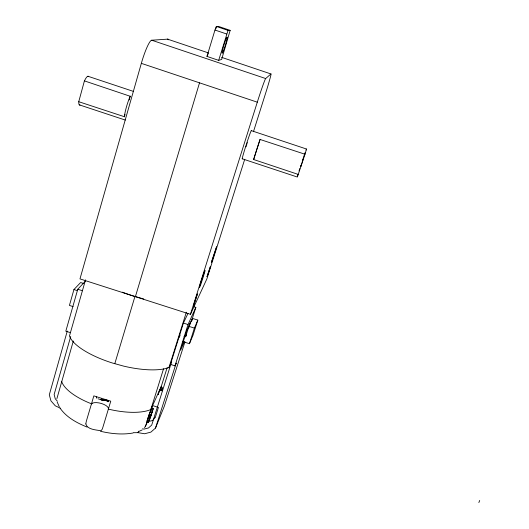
<?xml version="1.0" encoding="UTF-8"?>
<svg xmlns="http://www.w3.org/2000/svg" width="529" height="529" viewBox="0 0 529 529"><rect width="100%" height="100%" fill="white"/><g stroke="black" fill="none" stroke-linecap="round" stroke-linejoin="round"><path stroke-width="0.79" d="M78.742 101.707L124.394 116.717A14.991 2.334 -73 0 1 130.207 96.271L84.415 80.884L78.742 101.707L78.841 103.664A15.037 3.042 -73.3 0 0 80.058 105.053M107.969 401.762L108.24 400.546L105.813 399.898M147.108 420.727L146.943 421.884L148.418 422.34L150.262 418.168L153.265 408.593L151.81 408.13L148.411 416.568L147.108 420.727L148.583 421.19L148.418 422.34M160.756 388.656L160.968 387.433L162.35 387.869L161.643 390.647M56.901 398.635L73.313 341.033M161.305 386.322L150.805 409.565A50.017 19.189 15.2 0 1 111.639 409.863L108.366 409.115L108.491 408.5M103.168 400.023L101.224 399.084L101.112 399.521L103.129 400.149L101.224 399.084M230.155 30.358L221.638 59.453L218.675 60.352L206.971 56.418L214.972 30.034L216.381 26.45L218.689 26.476L230.155 30.358L228.039 30.398L216.381 26.45L215.865 28.764M251.262 130.63L306.509 149.026L305.015 154.25L297.331 177.03L242.222 158.786M96.476 397.629L96.43 398.165M298.336 174.444L253.656 159.533A14.878 0.364 -72.1 0 1 260.05 139.458L305.015 154.25M161.543 390.759L161.715 389.88M83.721 283.524L80.626 282.532L73.928 289.555L69.425 305.418L73.114 306.595M124.394 116.83L125.042 114.528M129.188 99.968L130.273 96.133M168.01 39.126L151.717 40.217A23.23 3.531 -73.4 0 0 141.342 63.354L79.972 278.889L190.447 314.332L206.879 278.889L244.735 159.255M85.467 281.064L77.77 289.244L65.814 331.18L70.436 332.648M67.269 331.061L49.303 394.819L50.929 400.83L55.261 405.796L60.716 408.368M85.533 279.848L69.464 335.981A55.525 18.958 15.6 0 0 112.333 362.987L123.455 366.068A55.525 18.958 15.6 0 0 168.976 367.549L171.687 361.598L151.711 425.085L148.49 427.961L144.06 429.098L142.506 428.821M70.714 336.477L54.137 394.495L55.241 398.754L57.291 401.088M297.516 175.959L297.88 174.709M96.523 397.471L96.681 396.942M149.376 414.141L147.611 419.761M114.8 363.668L134.955 296.445M135.391 296.663L199.519 82.828M105.655 400.427L103.208 399.878L108.081 401.075M149.423 418.723L149.019 420.304L152.101 411.8L149.423 418.723L147.948 418.26M246.038 146.791L246.269 146.017M218.675 60.352L228.039 30.398M301.14 165.088L300.783 166.397L301.517 164.354M133.348 432.702L138.023 432.656L138.479 431.188M163.56 368.779L146.037 424.833L144.543 427.749M150.712 411.635L152.603 405.584L158.429 407.423L155.195 417.712L154.805 417.586L153.311 419.874L151.274 420.945L149.29 421.157M148.583 421.19L153.265 408.593M158.25 394.495L159.692 389.899L162.482 390.779M159.877 390.878L167.19 367.549M168.976 367.549L186.353 312.203M187.987 313.419L183.418 323.067L170.437 364.395L175 365.843L176.217 363.066L155.486 428.093L150.891 432.12L144.635 433.754L138.023 432.656M179.437 337.251L180.138 335.022M302.37 161.755L302.866 159.917M190.447 314.332L257.299 102.176A23.064 0.86 -72.3 0 1 265.677 78.543L270.947 73.954L221.618 57.344M175 365.843L188.026 324.541L195.842 307.395L193.674 306.701M184.046 336.272L185.613 336.775L188.906 326.353L192.483 318.398L197.826 320.111L192.992 335.326L189.442 343.711L182.412 341.463M188.721 327.973L190.645 321.87L187.015 329.911L180.601 350.244L184.383 341.708M184.971 341.807L164.334 406.173L155.486 428.093M191.392 321.473L195.842 307.395M191.498 321.526L192.483 318.398M253.451 131.708L265.406 93.931A22.35 0.754 -72.3 0 0 270.947 73.954M189.442 343.711L194.394 328.106L197.826 320.111M253.622 159.639L260.103 139.312M246.54 145.151L246.825 144.265M301.801 163.501L302.092 162.615M299.064 170.86L299.817 168.572M302.337 160.955L305.107 152.57M158.27 394.601L158.521 393.834M302.224 161.742L302.707 160.353M247.109 143.405L247.374 142.638M478.851 502.55L479.697 500.46M306 150.051L306.509 149.026M185.613 336.775L186.611 334.533M206.971 56.418L208.281 53.495M161.041 390.799L162.35 387.869M145.409 426.361L147.432 421.838M159.322 391.09L160.968 387.433M159.203 391.956L160.056 390.071M84.415 80.884L85.685 78.55A15.037 3.042 -73.3 0 1 88.647 76.566M108.009 401.709L108.491 400.863M103.095 400.42L101.099 399.805M61.668 381.535A50.017 19.189 15.2 0 0 88.488 402.602L91.491 403.819L92.02 403.336M142.169 429.945L139.015 431.373M132.977 433.013C122.192 434.898 111.09 433.767 100.497 431.267M105.608 400.585L108.035 401.233M143.729 298.984L132.448 295.724A56.424 15.738 16.3 0 1 122.325 292.167M149.972 412.21L151.446 412.673M149.621 414.901L151.076 415.358M148.966 415.219L150.434 415.682M148.411 416.568L149.886 417.031M148.437 416.726L149.912 417.189M77.77 289.244L82.431 290.738M183.418 323.067L188.026 324.541M73.928 289.555L77.406 290.666M188.906 326.353L194.394 328.106M79.29 104.841L125.333 120.083M101.178 399.243L101.938 399.501M98.024 398.787L101.885 400.03M87.913 76.249L133.295 91.358M141.342 63.354L257.299 102.176M208.307 52.867L167.587 39.153A22.496 3.101 -73.3 0 1 168.229 39.834M151.717 40.217L265.677 78.543M214.972 30.034L226.657 33.988M87.073 427.075C76.85 422.935 66.449 417.374 60.035 408.077M101.138 399.395L101.872 399.759M59.274 406.768L57.158 401.928M91.491 403.819A8.927 3.584 14.8 0 1 101.647 403.561A8.927 3.584 14.8 0 1 108.366 409.115M242.368 158.786A14.885 0.529 -72.2 0 1 246.309 144.523A14.885 0.529 -72.2 0 1 251.368 130.742M207.044 276.693L210.397 266.556L207.044 276.693M85.837 423.934C87.219 429.66 96.179 429.852 101.046 430.778L102.295 429.072A11.843 0.43 -74.2 0 0 103.618 424.866L110.759 401.187L93.845 395.877L86.802 419.609A11.889 2.519 -67.7 0 0 85.837 423.934M193.779 304.902L193.766 305.312L197.449 293.879L193.779 304.902M211.574 261.776L211.488 262.272L216.586 246.785L211.574 261.776M200.888 283.994A9.099 0.331 -71.9 0 0 205.047 270.445A9.099 0.331 -71.9 0 0 200.689 282.751A9.099 0.331 -71.9 0 0 200.888 283.994M223.436 50.85A8.457 0.708 -72.9 0 0 227.206 37.347A8.457 0.708 -72.9 0 0 223.264 47.332A8.457 0.708 -72.9 0 0 223.436 50.85"/></g></svg>
